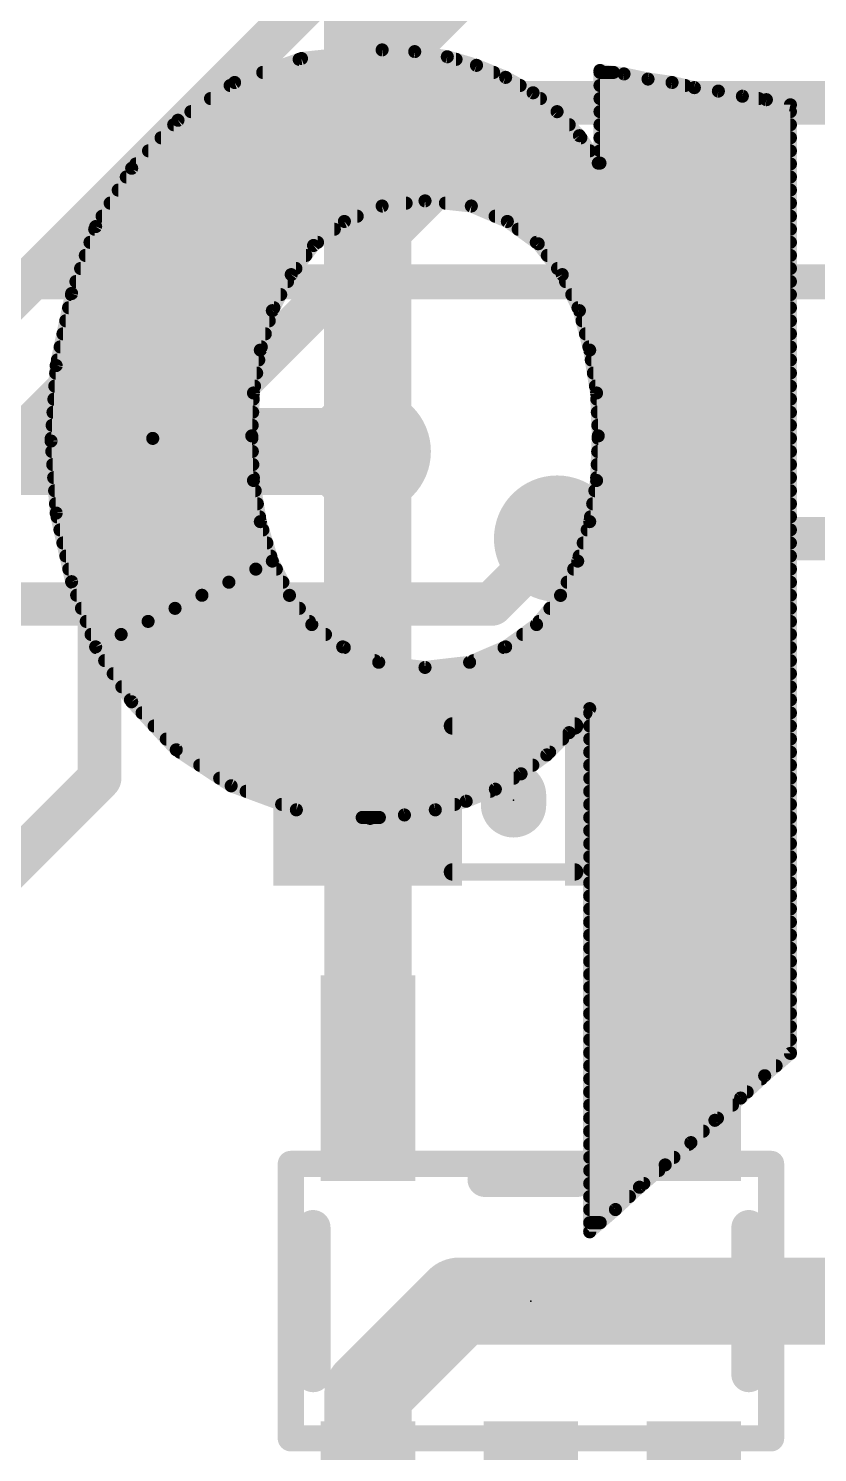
# Model space of a CAD drawing. Extents: x -12 to 110, y -16 to 66.
# Drawn here: x 58.77 to 63.37, y 9.79 to 18.09 of the extents above; entities that cross this region are included whole.
import ezdxf

# ---------------------------------------------------------------- set-up
doc = ezdxf.new("R2010")
doc.units = 0
for name, color, linetype in [('1', 12, 'CONTINUOUS'), ('16', 132, 'CONTINUOUS'), ('18', 110, 'CONTINUOUS'), ('21', 41, 'CONTINUOUS'), ('22', 40, 'CONTINUOUS'), ('23', 53, 'CONTINUOUS'), ('51', 53, 'CONTINUOUS')]:
    doc.layers.add(name, color=color, linetype=linetype)

# ---------------------------------------------------------------- blocks, each defined once
blk = doc.blocks.new('RECT')
blk.add_solid([(-0.5, -0.5), (0.5, -0.5), (-0.5, 0.5), (0.5, 0.5)])
blk = doc.blocks.new('ROUNDV')
at = {"const_width": 0.5}
blk.add_lwpolyline([(0, -0.25, 1), (0, 0.25, 1), (0, -0.25)], format="xyb", dxfattribs=at)

msp = doc.modelspace()

# ---------------------------------------------------------------- linework, layer by layer
at = {"layer": '1'}
for points, const_width in [([(61.2067, 19.05), (57.912, 15.7553)], 0.254), ([(58.547, 15.5313), (61.4307, 18.415)], 0.254), ([(61.6249, 17.653), (59.182, 15.2101)], 0.254), ([(75.438, 17.653), (61.6249, 17.653)], 0.254), ([(60.745, 15.621), (60.745, 13.589)], 0.508), ([(59.182, 15.2101), (59.182, 13.716)], 0.254), ([(64.516, 15.113), (61.849, 15.113)], 0.254), ([(59.182, 13.716), (56.515, 11.049)], 0.254), ([(60.745, 13.589), (60.7466, 13.589)], 0.508), ([(60.7466, 13.589), (60.7466, 11.9681)], 0.508), ([(61.2786, 10.668), (60.7466, 10.136)], 0.508), ([(63.754, 10.668), (61.2786, 10.668)], 0.508), ([(60.7466, 10.136), (60.7466, 9.3679)], 0.508)]:
    msp.add_lwpolyline(points, dxfattribs=dict(at, const_width=const_width))
for points, const_width in [([(61.6249, 17.7165, 1), (61.6249, 17.5895)], 0.127), ([(61.6698, 17.6081, 1), (61.58, 17.6979)], 0.127), ([(60.872, 15.621, 1), (60.618, 15.621)], 0.254), ([(59.2455, 15.2101, 1), (59.1185, 15.2101)], 0.127), ([(59.1371, 15.255, 1), (59.2269, 15.1652)], 0.127), ([(61.849, 15.1765, 1), (61.849, 15.0495)], 0.127), ([(59.2269, 13.6711, 1), (59.1371, 13.7609)], 0.127), ([(60.745, 13.716, 1), (60.745, 13.462)], 0.254), ([(60.8736, 13.589, 1), (60.6196, 13.589)], 0.254), ([(60.7466, 13.462, 1), (60.7466, 13.716)], 0.254), ([(59.1185, 13.716, 1), (59.2455, 13.716)], 0.127), ([(60.618, 13.589, 1), (60.872, 13.589)], 0.254), ([(60.6196, 11.9681, 1), (60.8736, 11.9681)], 0.254), ([(61.2786, 10.795, 1), (61.2786, 10.541)], 0.254), ([(61.3684, 10.5782, 1), (61.1888, 10.7578)], 0.254), ([(60.8736, 10.136, 1), (60.6196, 10.136)], 0.254), ([(60.6568, 10.2258, 1), (60.8364, 10.0462)], 0.254)]:
    msp.add_lwpolyline(points, format="xyb", dxfattribs=dict(at, const_width=const_width))
at = {"layer": '16'}
for points, const_width in [([(60.745, 20.955), (60.745, 15.621)], 0.508), ([(52.07, 15.621), (60.745, 15.621)], 0.508), ([(61.849, 15.113), (61.468, 14.732)], 0.254), ([(61.468, 14.732), (52.2292, 14.732)], 0.254)]:
    msp.add_lwpolyline(points, dxfattribs=dict(at, const_width=const_width))
for points, const_width in [([(60.745, 15.494, 1), (60.745, 15.748)], 0.254), ([(60.618, 15.621, 1), (60.872, 15.621)], 0.254), ([(61.8939, 15.0681, 1), (61.8041, 15.1579)], 0.127), ([(61.4231, 14.7769, 1), (61.5129, 14.6871)], 0.127), ([(61.468, 14.6685, 1), (61.468, 14.7955)], 0.127)]:
    msp.add_lwpolyline(points, format="xyb", dxfattribs=dict(at, const_width=const_width))
at = {"layer": '21'}
for points, const_width in [([(61.595, 13.6169), (61.595, 13.5611)], 0.381), ([(61.4282, 11.3768), (61.965, 11.3768)], 0.2032), ([(60.4266, 10.2386), (60.4266, 11.0974)], 0.2032), ([(62.9666, 11.0974), (62.9666, 10.2386)], 0.2032)]:
    msp.add_lwpolyline(points, dxfattribs=dict(at, const_width=const_width))
for points, const_width in [([(61.6903, 13.6169, 1), (61.4998, 13.6169)], 0.1905), ([(61.4998, 13.5611, 1), (61.6903, 13.5611)], 0.1905), ([(61.4282, 11.4276, 1), (61.4282, 11.326)], 0.1016), ([(61.965, 11.326, 1), (61.965, 11.4276)], 0.1016), ([(60.4774, 11.0974, 1), (60.3758, 11.0974)], 0.1016), ([(63.0174, 11.0974, 1), (62.9158, 11.0974)], 0.1016), ([(60.3758, 10.2386, 1), (60.4774, 10.2386)], 0.1016), ([(62.9158, 10.2386, 1), (63.0174, 10.2386)], 0.1016)]:
    msp.add_lwpolyline(points, format="xyb", dxfattribs=dict(at, const_width=const_width))
at = {"layer": '22', "const_width": 0.0762}
for points in [[(60.359, 17.912), (59.969, 17.772)], [(60.3451, 17.907), (61.26, 17.907)], [(60.829, 17.962), (60.359, 17.912)], [(61.019, 17.952), (60.829, 17.962)], [(61.209, 17.922), (61.019, 17.952)], [(61.379, 17.872), (61.209, 17.922)], [(60.1328, 17.8308), (61.4791, 17.8308)], [(61.549, 17.802), (61.379, 17.872)], [(62.239, 17.822), (62.099, 17.842)], [(62.099, 17.842), (62.099, 17.302)], [(62.099, 17.8308), (62.1774, 17.8308)], [(62.379, 17.792), (62.239, 17.822)], [(59.969, 17.772), (59.639, 17.552)], [(59.9429, 17.7546), (61.6333, 17.7546)], [(61.709, 17.712), (61.549, 17.802)], [(62.099, 17.7546), (62.5944, 17.7546)], [(62.519, 17.772), (62.379, 17.792)], [(62.649, 17.742), (62.519, 17.772)], [(62.789, 17.722), (62.649, 17.742)], [(59.8286, 17.6784), (61.7518, 17.6784)], [(61.849, 17.602), (61.709, 17.712)], [(62.099, 17.6784), (63.0242, 17.6784)], [(62.929, 17.692), (62.789, 17.722)], [(63.069, 17.672), (62.929, 17.692)], [(63.209, 17.642), (63.069, 17.672)], [(59.7143, 17.6022), (61.8487, 17.6022)], [(61.979, 17.462), (61.849, 17.602)], [(62.099, 17.6022), (63.209, 17.6022)], [(63.209, 12.112), (63.209, 17.642)], [(59.639, 17.552), (59.369, 17.272)], [(59.6139, 17.526), (61.9196, 17.526)], [(62.099, 17.526), (63.209, 17.526)], [(59.5404, 17.4498), (61.9874, 17.4498)], [(62.089, 17.302), (61.979, 17.462)], [(62.099, 17.4498), (63.209, 17.4498)], [(59.467, 17.3736), (62.0398, 17.3736)], [(62.099, 17.3736), (63.209, 17.3736)], [(59.369, 17.272), (59.159, 16.932)], [(59.3935, 17.2974), (63.209, 17.2974)], [(62.099, 17.302), (62.089, 17.302)], [(59.3376, 17.2212), (63.209, 17.2212)], [(59.2435, 17.0688), (60.969, 17.0688)], [(59.2906, 17.145), (63.209, 17.145)], [(60.829, 17.052), (61.079, 17.082)], [(61.079, 17.082), (61.349, 17.052)], [(61.1978, 17.0688), (63.209, 17.0688)], [(59.1964, 16.9926), (60.6838, 16.9926)], [(60.609, 16.962), (60.829, 17.052)], [(61.349, 17.052), (61.559, 16.962)], [(61.4876, 16.9926), (63.209, 16.9926)], [(59.159, 16.932), (59.019, 16.542)], [(59.1534, 16.9164), (60.5504, 16.9164)], [(60.429, 16.822), (60.609, 16.962)], [(61.559, 16.962), (61.739, 16.832)], [(61.6221, 16.9164), (63.209, 16.9164)], [(59.126, 16.8402), (60.4524, 16.8402)], [(60.299, 16.652), (60.429, 16.822)], [(61.7276, 16.8402), (63.209, 16.8402)], [(61.739, 16.832), (61.879, 16.652)], [(59.0987, 16.764), (60.3846, 16.764)], [(61.7919, 16.764), (63.209, 16.764)], [(59.0713, 16.6878), (60.3264, 16.6878)], [(60.189, 16.442), (60.299, 16.652)], [(61.8512, 16.6878), (63.209, 16.6878)], [(61.879, 16.652), (61.979, 16.442)], [(59.044, 16.6116), (60.2778, 16.6116)], [(61.8982, 16.6116), (63.209, 16.6116)], [(59.019, 16.542), (58.929, 16.122)], [(59.0176, 16.5354), (60.2379, 16.5354)], [(61.9345, 16.5354), (63.209, 16.5354)], [(59.0013, 16.4592), (60.198, 16.4592)], [(60.119, 16.212), (60.189, 16.442)], [(61.9708, 16.4592), (63.209, 16.4592)], [(61.979, 16.442), (62.039, 16.212)], [(58.9849, 16.383), (60.171, 16.383)], [(61.9944, 16.383), (63.209, 16.383)], [(58.9686, 16.3068), (60.1479, 16.3068)], [(62.0143, 16.3068), (63.209, 16.3068)], [(58.9359, 16.1544), (60.1098, 16.1544)], [(58.9523, 16.2306), (60.1247, 16.2306)], [(60.079, 15.962), (60.119, 16.212)], [(62.0341, 16.2306), (63.209, 16.2306)], [(62.039, 16.212), (62.079, 15.962)], [(62.0482, 16.1544), (63.209, 16.1544)], [(58.929, 16.122), (58.899, 15.682)], [(58.926, 16.0782), (60.0976, 16.0782)], [(62.0604, 16.0782), (63.209, 16.0782)], [(58.9208, 16.002), (60.0854, 16.002)], [(62.0726, 16.002), (63.209, 16.002)], [(58.9156, 15.9258), (60.0776, 15.9258)], [(60.069, 15.712), (60.079, 15.962)], [(62.079, 15.962), (62.089, 15.712)], [(62.0804, 15.9258), (63.209, 15.9258)], [(58.9104, 15.8496), (60.0745, 15.8496)], [(62.0835, 15.8496), (63.209, 15.8496)], [(58.9052, 15.7734), (60.0715, 15.7734)], [(62.0865, 15.7734), (63.209, 15.7734)], [(60.069, 15.712), (58.899, 15.682)], [(58.899, 15.682), (60.069, 15.712)], [(58.899, 15.682), (58.929, 15.262)], [(58.9, 15.6972), (59.4918, 15.6972)], [(59.4918, 15.6972), (60.0696, 15.6972)], [(60.079, 15.452), (60.069, 15.712)], [(62.089, 15.712), (62.079, 15.452)], [(62.0884, 15.6972), (63.209, 15.6972)], [(58.9034, 15.621), (60.0725, 15.621)], [(62.0855, 15.621), (63.209, 15.621)], [(58.9088, 15.5448), (60.0754, 15.5448)], [(62.0826, 15.5448), (63.209, 15.5448)], [(58.9142, 15.4686), (60.0784, 15.4686)], [(60.119, 15.212), (60.079, 15.452)], [(62.079, 15.452), (62.039, 15.212)], [(62.0796, 15.4686), (63.209, 15.4686)], [(58.9197, 15.3924), (60.0889, 15.3924)], [(62.0691, 15.3924), (63.209, 15.3924)], [(58.9251, 15.3162), (60.1016, 15.3162)], [(58.929, 15.262), (59.019, 14.862)], [(58.934, 15.24), (60.1143, 15.24)], [(62.0437, 15.24), (63.209, 15.24)], [(62.0564, 15.3162), (63.209, 15.3162)], [(58.9511, 15.1638), (60.1337, 15.1638)], [(60.189, 14.982), (60.119, 15.212)], [(62.039, 15.212), (61.969, 14.982)], [(62.0243, 15.1638), (63.209, 15.1638)], [(58.9682, 15.0876), (60.1569, 15.0876)], [(62.0011, 15.0876), (63.209, 15.0876)], [(58.9854, 15.0114), (60.1801, 15.0114)], [(61.9779, 15.0114), (63.209, 15.0114)], [(59.0025, 14.9352), (60.0926, 14.9352)], [(59.159, 14.482), (60.189, 14.982)], [(60.189, 14.982), (59.159, 14.482)], [(60.0926, 14.9352), (60.2124, 14.9352)], [(60.289, 14.782), (60.189, 14.982)], [(61.969, 14.982), (61.869, 14.782)], [(61.9456, 14.9352), (63.209, 14.9352)], [(59.019, 14.862), (59.159, 14.482)], [(59.0201, 14.859), (59.9356, 14.859)], [(59.9356, 14.859), (60.2505, 14.859)], [(61.9075, 14.859), (63.209, 14.859)], [(59.0482, 14.7828), (59.7786, 14.7828)], [(59.7787, 14.7828), (60.2886, 14.7828)], [(60.419, 14.612), (60.289, 14.782)], [(61.869, 14.782), (61.729, 14.612)], [(61.8694, 14.7828), (63.209, 14.7828)], [(59.0763, 14.7066), (59.6217, 14.7066)], [(59.6217, 14.7066), (60.3467, 14.7066)], [(61.8069, 14.7066), (63.209, 14.7066)], [(59.1043, 14.6304), (59.4647, 14.6304)], [(59.4647, 14.6304), (60.4049, 14.6304)], [(60.599, 14.482), (60.419, 14.612)], [(61.729, 14.612), (61.549, 14.482)], [(61.7442, 14.6304), (63.209, 14.6304)], [(59.1324, 14.5542), (59.3077, 14.5542)], [(59.3077, 14.5542), (60.499, 14.5542)], [(61.649, 14.5542), (63.209, 14.5542)], [(59.159, 14.482), (59.369, 14.162)], [(59.1616, 14.478), (60.6083, 14.478)], [(60.809, 14.392), (60.599, 14.482)], [(61.549, 14.482), (61.339, 14.392)], [(61.5397, 14.478), (63.209, 14.478)], [(59.2116, 14.4018), (60.7861, 14.4018)], [(59.2616, 14.3256), (63.209, 14.3256)], [(61.079, 14.362), (60.809, 14.392)], [(61.339, 14.392), (61.079, 14.362)], [(61.3619, 14.4018), (63.209, 14.4018)], [(59.3116, 14.2494), (63.209, 14.2494)], [(59.3617, 14.1732), (63.209, 14.1732)], [(59.369, 14.162), (59.629, 13.882)], [(59.4294, 14.097), (62.0176, 14.097)], [(61.919, 13.982), (62.039, 14.122)], [(62.039, 14.122), (62.039, 11.072)], [(62.039, 14.097), (63.209, 14.097)], [(59.5001, 14.0208), (61.9523, 14.0208)], [(62.039, 14.0208), (63.209, 14.0208)], [(59.5709, 13.9446), (61.8816, 13.9446)], [(61.789, 13.852), (61.919, 13.982)], [(62.039, 13.9446), (63.209, 13.9446)], [(59.629, 13.882), (59.949, 13.672)], [(59.6497, 13.8684), (61.8054, 13.8684)], [(61.639, 13.742), (61.789, 13.852)], [(62.039, 13.8684), (63.209, 13.8684)], [(59.7658, 13.7922), (61.7075, 13.7922)], [(62.039, 13.7922), (63.209, 13.7922)], [(59.882, 13.716), (61.5957, 13.716)], [(59.949, 13.672), (60.329, 13.532)], [(61.489, 13.652), (61.639, 13.742)], [(62.039, 13.716), (63.209, 13.716)], [(60.0364, 13.6398), (61.4594, 13.6398)], [(61.139, 13.532), (61.319, 13.582)], [(61.319, 13.582), (61.489, 13.652)], [(62.039, 13.6398), (63.209, 13.6398)], [(60.2432, 13.5636), (61.2528, 13.5636)], [(60.329, 13.532), (60.759, 13.482)], [(60.759, 13.482), (60.959, 13.502)], [(60.959, 13.502), (61.139, 13.532)], [(62.039, 13.5636), (63.209, 13.5636)], [(60.7126, 13.4874), (60.813, 13.4874)], [(62.039, 13.4874), (63.209, 13.4874)], [(62.039, 13.4112), (63.209, 13.4112)], [(62.039, 13.335), (63.209, 13.335)], [(62.039, 13.2588), (63.209, 13.2588)], [(62.039, 13.1826), (63.209, 13.1826)], [(62.039, 13.1064), (63.209, 13.1064)], [(62.039, 13.0302), (63.209, 13.0302)], [(62.039, 12.954), (63.209, 12.954)], [(62.039, 12.8778), (63.209, 12.8778)], [(62.039, 12.8016), (63.209, 12.8016)], [(62.039, 12.7254), (63.209, 12.7254)], [(62.039, 12.6492), (63.209, 12.6492)], [(62.039, 12.573), (63.209, 12.573)], [(62.039, 12.4968), (63.209, 12.4968)], [(62.039, 12.4206), (63.209, 12.4206)], [(62.039, 12.3444), (63.209, 12.3444)], [(62.039, 12.2682), (63.209, 12.2682)], [(62.039, 12.192), (63.209, 12.192)], [(62.039, 12.1158), (63.209, 12.1158)], [(63.059, 11.982), (63.209, 12.112)], [(62.039, 12.0396), (63.1255, 12.0396)], [(62.039, 11.9634), (63.039, 11.9634)], [(62.919, 11.852), (63.059, 11.982)], [(62.039, 11.8872), (62.9569, 11.8872)], [(62.769, 11.722), (62.919, 11.852)], [(62.039, 11.811), (62.8717, 11.811)], [(62.039, 11.7348), (62.7838, 11.7348)], [(62.629, 11.592), (62.769, 11.722)], [(62.039, 11.6586), (62.7007, 11.6586)], [(62.479, 11.462), (62.629, 11.592)], [(62.039, 11.5824), (62.6179, 11.5824)], [(62.039, 11.5062), (62.53, 11.5062)], [(62.039, 11.43), (62.4421, 11.43)], [(62.329, 11.332), (62.479, 11.462)], [(62.039, 11.3538), (62.3542, 11.3538)], [(62.039, 11.2776), (62.2704, 11.2776)], [(62.189, 11.202), (62.329, 11.332)], [(62.039, 11.072), (62.189, 11.202)], [(62.039, 11.2014), (62.1883, 11.2014)], [(62.039, 11.1252), (62.1004, 11.1252)]]:
    msp.add_lwpolyline(points, dxfattribs=at)
at = {"layer": '22', "const_width": 0.0381}
for points in [[(60.3451, 17.9261, 1), (60.3451, 17.888)], [(60.357, 17.9309, 1), (60.361, 17.8931)], [(60.3654, 17.8941, 1), (60.3526, 17.9299)], [(60.83, 17.981, 1), (60.828, 17.943)], [(60.831, 17.9431, 1), (60.827, 17.9809)], [(61.022, 17.9708, 1), (61.016, 17.9332)], [(61.018, 17.933, 1), (61.02, 17.971)], [(61.2144, 17.9403, 1), (61.2036, 17.9037)], [(61.206, 17.9032, 1), (61.212, 17.9408)], [(61.26, 17.888, 1), (61.26, 17.9261)], [(60.1328, 17.8498, 1), (60.1328, 17.8117)], [(61.3863, 17.8896, 1), (61.3717, 17.8544)], [(61.3736, 17.8537, 1), (61.3844, 17.8903)], [(61.4791, 17.8117, 1), (61.4791, 17.8498)], [(62.1017, 17.8609, 1), (62.0963, 17.8231)], [(62.1181, 17.842, 1), (62.08, 17.842)], [(62.099, 17.8498, 1), (62.099, 17.8117)], [(62.1774, 17.8117, 1), (62.1774, 17.8498)], [(62.243, 17.8406, 1), (62.235, 17.8034)], [(62.2363, 17.8031, 1), (62.2417, 17.8409)], [(59.9429, 17.7736, 1), (59.9429, 17.7355)], [(59.9626, 17.7899, 1), (59.9754, 17.7541)], [(59.9796, 17.7561, 1), (59.9584, 17.7879)], [(61.5583, 17.8186, 1), (61.5397, 17.7854)], [(61.5417, 17.7844, 1), (61.5563, 17.8196)], [(61.6333, 17.7355, 1), (61.6333, 17.7736)], [(62.099, 17.7736, 1), (62.099, 17.7355)], [(62.3817, 17.8109, 1), (62.3763, 17.7731)], [(62.375, 17.7734, 1), (62.383, 17.8106)], [(62.5233, 17.7906, 1), (62.5147, 17.7534)], [(62.5163, 17.7531, 1), (62.5217, 17.7909)], [(62.5944, 17.7355, 1), (62.5944, 17.7736)], [(62.6517, 17.7609, 1), (62.6463, 17.7231)], [(62.6447, 17.7234, 1), (62.6533, 17.7606)], [(59.8286, 17.6974, 1), (59.8286, 17.6593)], [(61.7208, 17.727, 1), (61.6972, 17.697)], [(61.6997, 17.6954, 1), (61.7183, 17.7286)], [(61.7518, 17.6593, 1), (61.7518, 17.6974)], [(62.099, 17.6974, 1), (62.099, 17.6593)], [(62.793, 17.7406, 1), (62.785, 17.7034)], [(62.7863, 17.7031, 1), (62.7917, 17.7409)], [(62.9317, 17.7109, 1), (62.9263, 17.6731)], [(62.925, 17.6734, 1), (62.933, 17.7106)], [(63.0242, 17.6593, 1), (63.0242, 17.6974)], [(63.073, 17.6906, 1), (63.065, 17.6534)], [(63.0663, 17.6531, 1), (63.0717, 17.6909)], [(59.7143, 17.6212, 1), (59.7143, 17.5831)], [(61.863, 17.615, 1), (61.835, 17.589)], [(61.8372, 17.587, 1), (61.8608, 17.617)], [(61.8487, 17.5831, 1), (61.8487, 17.6212)], [(62.099, 17.6212, 1), (62.099, 17.5831)], [(63.2281, 17.642, 1), (63.19, 17.642)], [(63.205, 17.6234, 1), (63.213, 17.6606)], [(63.209, 17.5831, 1), (63.209, 17.6212)], [(59.6139, 17.545, 1), (59.6139, 17.5069)], [(59.6284, 17.5679, 1), (59.6496, 17.5361)], [(59.6527, 17.5388, 1), (59.6253, 17.5652)], [(61.9196, 17.5069, 1), (61.9196, 17.545)], [(62.099, 17.545, 1), (62.099, 17.5069)], [(63.209, 17.5069, 1), (63.209, 17.545)], [(59.5404, 17.4688, 1), (59.5404, 17.4307)], [(61.9947, 17.4728, 1), (61.9633, 17.4512)], [(61.965, 17.449, 1), (61.993, 17.475)], [(61.9874, 17.4307, 1), (61.9874, 17.4688)], [(62.099, 17.4688, 1), (62.099, 17.4307)], [(63.209, 17.4307, 1), (63.209, 17.4688)], [(59.467, 17.3926, 1), (59.467, 17.3545)], [(62.0398, 17.3545, 1), (62.0398, 17.3926)], [(62.099, 17.3926, 1), (62.099, 17.3545)], [(63.209, 17.3545, 1), (63.209, 17.3926)], [(59.3553, 17.2852, 1), (59.3827, 17.2588)], [(59.3852, 17.262, 1), (59.3528, 17.282)], [(59.3935, 17.3164, 1), (59.3935, 17.2783)], [(62.089, 17.321, 1), (62.089, 17.2829)], [(62.0733, 17.2912, 1), (62.1047, 17.3128)], [(62.08, 17.302, 1), (62.1181, 17.302)], [(62.099, 17.2829, 1), (62.099, 17.321)], [(63.209, 17.2783, 1), (63.209, 17.3164)], [(59.3376, 17.2402, 1), (59.3376, 17.2021)], [(63.209, 17.2021, 1), (63.209, 17.2402)], [(59.2435, 17.0878, 1), (59.2435, 17.0497)], [(59.2906, 17.164, 1), (59.2906, 17.1259)], [(60.969, 17.0497, 1), (60.969, 17.0878)], [(61.0811, 17.1009, 1), (61.0769, 17.0631)], [(61.0813, 17.0631, 1), (61.0767, 17.1009)], [(61.1978, 17.0878, 1), (61.1978, 17.0497)], [(63.209, 17.1259, 1), (63.209, 17.164)], [(63.209, 17.0497, 1), (63.209, 17.0878)], [(59.1964, 17.0116, 1), (59.1964, 16.9735)], [(60.6838, 16.9735, 1), (60.6838, 17.0116)], [(60.8267, 17.0709, 1), (60.8313, 17.0331)], [(60.8362, 17.0344, 1), (60.8218, 17.0696)], [(61.3565, 17.0695, 1), (61.3415, 17.0345)], [(61.3469, 17.0331, 1), (61.3511, 17.0709)], [(61.4876, 17.0116, 1), (61.4876, 16.9735)], [(63.209, 16.9735, 1), (63.209, 17.0116)], [(59.1534, 16.9354, 1), (59.1534, 16.8973)], [(59.1428, 16.942, 1), (59.1752, 16.922)], [(59.1769, 16.9256, 1), (59.1411, 16.9384)], [(60.5504, 16.8973, 1), (60.5504, 16.9354)], [(60.6018, 16.9796, 1), (60.6162, 16.9444)], [(60.6207, 16.947, 1), (60.5973, 16.977)], [(61.5702, 16.9774, 1), (61.5478, 16.9466)], [(61.5515, 16.9445, 1), (61.5665, 16.9795)], [(61.6221, 16.9354, 1), (61.6221, 16.8973)], [(63.209, 16.8973, 1), (63.209, 16.9354)], [(59.126, 16.8592, 1), (59.126, 16.8211)], [(60.4173, 16.837, 1), (60.4407, 16.807)], [(60.4441, 16.8104, 1), (60.4139, 16.8336)], [(60.4524, 16.8211, 1), (60.4524, 16.8592)], [(61.7276, 16.8592, 1), (61.7276, 16.8211)], [(61.754, 16.8437, 1), (61.724, 16.8203)], [(61.7278, 16.8166, 1), (61.7502, 16.8474)], [(63.209, 16.8211, 1), (63.209, 16.8592)], [(59.0987, 16.783, 1), (59.0987, 16.7449)], [(60.3846, 16.7449, 1), (60.3846, 16.783)], [(61.7919, 16.783, 1), (61.7919, 16.7449)], [(63.209, 16.7449, 1), (63.209, 16.783)], [(59.0713, 16.7068, 1), (59.0713, 16.6687)], [(60.3159, 16.6432, 1), (60.2821, 16.6608)], [(60.3264, 16.6687, 1), (60.3264, 16.7068)], [(61.8512, 16.7068, 1), (61.8512, 16.6687)], [(61.8962, 16.6602, 1), (61.8618, 16.6438)], [(63.209, 16.6687, 1), (63.209, 16.7068)], [(59.044, 16.6306, 1), (59.044, 16.5925)], [(60.2778, 16.5925, 1), (60.2778, 16.6306)], [(60.2839, 16.6636, 1), (60.3141, 16.6404)], [(61.864, 16.6403, 1), (61.894, 16.6637)], [(61.8982, 16.6306, 1), (61.8982, 16.5925)], [(63.209, 16.5925, 1), (63.209, 16.6306)], [(59.0176, 16.5544, 1), (59.0176, 16.5163)], [(59.0011, 16.5484, 1), (59.0369, 16.5356)], [(59.0376, 16.538, 1), (59.0004, 16.546)], [(60.2379, 16.5163, 1), (60.2379, 16.5544)], [(61.9345, 16.5544, 1), (61.9345, 16.5163)], [(63.209, 16.5163, 1), (63.209, 16.5544)], [(59.0013, 16.4782, 1), (59.0013, 16.4401)], [(60.1721, 16.4508, 1), (60.2059, 16.4332)], [(60.2072, 16.4365, 1), (60.1708, 16.4475)], [(60.198, 16.4401, 1), (60.198, 16.4782)], [(61.9708, 16.4782, 1), (61.9708, 16.4401)], [(61.9974, 16.4468, 1), (61.9606, 16.4372)], [(61.9618, 16.4338, 1), (61.9962, 16.4502)], [(63.209, 16.4401, 1), (63.209, 16.4782)], [(58.9849, 16.402, 1), (58.9849, 16.3639)], [(60.171, 16.3639, 1), (60.171, 16.402)], [(61.9944, 16.402, 1), (61.9944, 16.3639)], [(63.209, 16.3639, 1), (63.209, 16.402)], [(58.9686, 16.3258, 1), (58.9686, 16.2877)], [(60.1479, 16.2877, 1), (60.1479, 16.3258)], [(62.0143, 16.3258, 1), (62.0143, 16.2877)], [(63.209, 16.2877, 1), (63.209, 16.3258)], [(58.9359, 16.1735, 1), (58.9359, 16.1354)], [(58.9523, 16.2496, 1), (58.9523, 16.2115)], [(60.1008, 16.2175, 1), (60.1372, 16.2065)], [(60.1378, 16.209, 1), (60.1002, 16.215)], [(60.1098, 16.1354, 1), (60.1098, 16.1735)], [(60.1247, 16.2115, 1), (60.1247, 16.2496)], [(62.0341, 16.2496, 1), (62.0341, 16.2115)], [(62.0578, 16.215, 1), (62.0202, 16.209)], [(62.0206, 16.2072, 1), (62.0574, 16.2168)], [(62.0482, 16.1735, 1), (62.0482, 16.1354)], [(63.209, 16.2115, 1), (63.209, 16.2496)], [(63.209, 16.1354, 1), (63.209, 16.1735)], [(58.926, 16.0973, 1), (58.926, 16.0592)], [(58.948, 16.1207, 1), (58.91, 16.1233)], [(58.9104, 16.126, 1), (58.9476, 16.118)], [(60.0976, 16.0592, 1), (60.0976, 16.0973)], [(62.0604, 16.0973, 1), (62.0604, 16.0592)], [(63.209, 16.0592, 1), (63.209, 16.0973)], [(58.9208, 16.0211, 1), (58.9208, 15.983)], [(60.0854, 15.983, 1), (60.0854, 16.0211)], [(62.0726, 16.0211, 1), (62.0726, 15.983)], [(63.209, 15.983, 1), (63.209, 16.0211)], [(58.9156, 15.9449, 1), (58.9156, 15.9068)], [(60.0602, 15.965, 1), (60.0978, 15.959)], [(60.098, 15.9612, 1), (60.06, 15.9628)], [(60.0776, 15.9068, 1), (60.0776, 15.9449)], [(62.098, 15.9628, 1), (62.06, 15.9612)], [(62.0602, 15.959, 1), (62.0978, 15.965)], [(62.0804, 15.9449, 1), (62.0804, 15.9068)], [(63.209, 15.9068, 1), (63.209, 15.9449)], [(58.9104, 15.8687, 1), (58.9104, 15.8306)], [(60.0745, 15.8306, 1), (60.0745, 15.8687)], [(62.0835, 15.8687, 1), (62.0835, 15.8306)], [(63.209, 15.8306, 1), (63.209, 15.8687)], [(58.9052, 15.7925, 1), (58.9052, 15.7544)], [(60.0715, 15.7544, 1), (60.0715, 15.7925)], [(62.0865, 15.7925, 1), (62.0865, 15.7544)], [(63.209, 15.7544, 1), (63.209, 15.7925)], [(58.8985, 15.701, 1), (58.8995, 15.663)], [(58.918, 15.6834, 1), (58.88, 15.6806)], [(58.8985, 15.701, 1), (58.8995, 15.663)], [(58.88, 15.6833, 1), (58.918, 15.6807)], [(58.9, 15.7163, 1), (58.9, 15.6782)], [(59.4918, 15.7163, 1), (59.4918, 15.6782)], [(59.4918, 15.6782, 1), (59.4918, 15.7163)], [(60.088, 15.7127, 1), (60.05, 15.7113)], [(60.05, 15.7128, 1), (60.088, 15.7112)], [(60.0695, 15.693, 1), (60.0685, 15.731)], [(60.0695, 15.693, 1), (60.0685, 15.731)], [(60.0696, 15.6782, 1), (60.0696, 15.7163)], [(62.0884, 15.7163, 1), (62.0884, 15.6782)], [(62.108, 15.7113, 1), (62.07, 15.7127)], [(62.07, 15.7112, 1), (62.108, 15.7128)], [(63.209, 15.6782, 1), (63.209, 15.7163)], [(58.9034, 15.6401, 1), (58.9034, 15.602)], [(60.0725, 15.602, 1), (60.0725, 15.6401)], [(62.0855, 15.6401, 1), (62.0855, 15.602)], [(63.209, 15.602, 1), (63.209, 15.6401)], [(58.9088, 15.5639, 1), (58.9088, 15.5258)], [(60.0754, 15.5258, 1), (60.0754, 15.5639)], [(62.0826, 15.5639, 1), (62.0826, 15.5258)], [(63.209, 15.5258, 1), (63.209, 15.5639)], [(58.9142, 15.4877, 1), (58.9142, 15.4496)], [(60.0978, 15.4551, 1), (60.0602, 15.4489)], [(60.06, 15.4513, 1), (60.098, 15.4527)], [(60.0784, 15.4496, 1), (60.0784, 15.4877)], [(62.06, 15.4527, 1), (62.098, 15.4513)], [(62.0978, 15.4489, 1), (62.0602, 15.4551)], [(62.0796, 15.4877, 1), (62.0796, 15.4496)], [(63.209, 15.4496, 1), (63.209, 15.4877)], [(58.9197, 15.4115, 1), (58.9197, 15.3734)], [(60.0889, 15.3734, 1), (60.0889, 15.4115)], [(62.0691, 15.4115, 1), (62.0691, 15.3734)], [(63.209, 15.3734, 1), (63.209, 15.4115)], [(58.9251, 15.3353, 1), (58.9251, 15.2972)], [(58.9476, 15.2662, 1), (58.9104, 15.2578)], [(58.91, 15.2606, 1), (58.948, 15.2634)], [(58.934, 15.2591, 1), (58.934, 15.221)], [(60.1016, 15.2972, 1), (60.1016, 15.3353)], [(60.1143, 15.221, 1), (60.1143, 15.2591)], [(62.0437, 15.2591, 1), (62.0437, 15.221)], [(62.0564, 15.3353, 1), (62.0564, 15.2972)], [(63.209, 15.2972, 1), (63.209, 15.3353)], [(63.209, 15.221, 1), (63.209, 15.2591)], [(58.9511, 15.1829, 1), (58.9511, 15.1448)], [(60.1372, 15.2175, 1), (60.1008, 15.2065)], [(60.1002, 15.2089, 1), (60.1378, 15.2151)], [(60.1337, 15.1448, 1), (60.1337, 15.1829)], [(62.0243, 15.1829, 1), (62.0243, 15.1448)], [(62.0202, 15.2151, 1), (62.0578, 15.2089)], [(62.0572, 15.2065, 1), (62.0208, 15.2175)], [(63.209, 15.1448, 1), (63.209, 15.1829)], [(58.9682, 15.1067, 1), (58.9682, 15.0686)], [(60.1569, 15.0686, 1), (60.1569, 15.1067)], [(62.0011, 15.1067, 1), (62.0011, 15.0686)], [(63.209, 15.0686, 1), (63.209, 15.1067)], [(58.9854, 15.0305, 1), (58.9854, 14.9924)], [(60.1801, 14.9924, 1), (60.1801, 15.0305)], [(61.9779, 15.0305, 1), (61.9779, 14.9924)], [(63.209, 14.9924, 1), (63.209, 15.0305)], [(59.0025, 14.9543, 1), (59.0025, 14.9162)], [(60.0926, 14.9543, 1), (60.0926, 14.9162)], [(60.0926, 14.9162, 1), (60.0926, 14.9543)], [(60.206, 14.9905, 1), (60.172, 14.9735)], [(60.1708, 14.9765, 1), (60.2072, 14.9875)], [(60.1973, 14.9649, 1), (60.1807, 14.9991)], [(60.1973, 14.9649, 1), (60.1807, 14.9991)], [(60.2124, 14.9162, 1), (60.2124, 14.9543)], [(61.9456, 14.9543, 1), (61.9456, 14.9162)], [(61.9508, 14.9875, 1), (61.9872, 14.9765)], [(61.986, 14.9735, 1), (61.952, 14.9905)], [(63.209, 14.9162, 1), (63.209, 14.9543)], [(59.0369, 14.8686, 1), (59.0011, 14.8554)], [(59.0004, 14.8578, 1), (59.0376, 14.8662)], [(59.0201, 14.878, 1), (59.0201, 14.8399)], [(59.9356, 14.878, 1), (59.9356, 14.8399)], [(59.9356, 14.8399, 1), (59.9356, 14.878)], [(60.2505, 14.8399, 1), (60.2505, 14.878)], [(61.9075, 14.878, 1), (61.9075, 14.8399)], [(63.209, 14.8399, 1), (63.209, 14.878)], [(59.0482, 14.8018, 1), (59.0482, 14.7637)], [(59.7787, 14.8018, 1), (59.7787, 14.7637)], [(59.7786, 14.7637, 1), (59.7786, 14.8018)], [(60.3041, 14.7936, 1), (60.2739, 14.7704)], [(60.272, 14.7735, 1), (60.306, 14.7905)], [(60.2886, 14.7637, 1), (60.2886, 14.8018)], [(61.852, 14.7905, 1), (61.886, 14.7735)], [(61.8694, 14.8018, 1), (61.8694, 14.7637)], [(61.8837, 14.7699, 1), (61.8543, 14.7941)], [(63.209, 14.7637, 1), (63.209, 14.8018)], [(59.0763, 14.7256, 1), (59.0763, 14.6875)], [(59.6217, 14.7256, 1), (59.6217, 14.6875)], [(59.6217, 14.6875, 1), (59.6217, 14.7256)], [(60.3467, 14.6875, 1), (60.3467, 14.7256)], [(61.8069, 14.7256, 1), (61.8069, 14.6875)], [(63.209, 14.6875, 1), (63.209, 14.7256)], [(59.1043, 14.6494, 1), (59.1043, 14.6113)], [(59.4647, 14.6494, 1), (59.4647, 14.6113)], [(59.4647, 14.6113, 1), (59.4647, 14.6494)], [(60.4302, 14.6274, 1), (60.4078, 14.5966)], [(60.4039, 14.6004, 1), (60.4341, 14.6236)], [(60.4049, 14.6113, 1), (60.4049, 14.6494)], [(61.7143, 14.6241, 1), (61.7437, 14.5999)], [(61.7402, 14.5966, 1), (61.7178, 14.6274)], [(61.7442, 14.6494, 1), (61.7442, 14.6113)], [(63.209, 14.6113, 1), (63.209, 14.6494)], [(59.1324, 14.5733, 1), (59.1324, 14.5352)], [(59.3077, 14.5733, 1), (59.3077, 14.5352)], [(59.3077, 14.5352, 1), (59.3077, 14.5733)], [(60.499, 14.5352, 1), (60.499, 14.5733)], [(61.649, 14.5733, 1), (61.649, 14.5352)], [(63.209, 14.5352, 1), (63.209, 14.5733)], [(59.1749, 14.4925, 1), (59.1431, 14.4715)], [(59.1507, 14.4991, 1), (59.1673, 14.4649)], [(59.1507, 14.4991, 1), (59.1673, 14.4649)], [(59.1411, 14.4754, 1), (59.1769, 14.4886)], [(59.1616, 14.4971, 1), (59.1616, 14.459)], [(60.6065, 14.4995, 1), (60.5915, 14.4645)], [(60.5878, 14.4666, 1), (60.6102, 14.4974)], [(60.6083, 14.459, 1), (60.6083, 14.4971)], [(61.5397, 14.4971, 1), (61.5397, 14.459)], [(61.5378, 14.4974, 1), (61.5602, 14.4666)], [(61.5565, 14.4645, 1), (61.5415, 14.4995)], [(63.209, 14.459, 1), (63.209, 14.4971)], [(59.2116, 14.4209, 1), (59.2116, 14.3828)], [(59.2616, 14.3447, 1), (59.2616, 14.3066)], [(60.7861, 14.3828, 1), (60.7861, 14.4209)], [(60.8111, 14.4109, 1), (60.8069, 14.3731)], [(60.8015, 14.3745, 1), (60.8165, 14.4095)], [(61.0768, 14.3809, 1), (61.0812, 14.3431)], [(61.0769, 14.3431, 1), (61.0811, 14.3809)], [(61.3315, 14.4095, 1), (61.3465, 14.3745)], [(61.3412, 14.3731, 1), (61.3368, 14.4109)], [(61.3619, 14.4209, 1), (61.3619, 14.3828)], [(63.209, 14.3828, 1), (63.209, 14.4209)], [(63.209, 14.3066, 1), (63.209, 14.3447)], [(59.3116, 14.2685, 1), (59.3116, 14.2304)], [(63.209, 14.2304, 1), (63.209, 14.2685)], [(59.3617, 14.1923, 1), (59.3617, 14.1542)], [(59.383, 14.175, 1), (59.355, 14.149)], [(63.209, 14.1542, 1), (63.209, 14.1923)], [(59.3531, 14.1515, 1), (59.3849, 14.1725)], [(59.4294, 14.1161, 1), (59.4294, 14.078)], [(62.0176, 14.078, 1), (62.0176, 14.1161)], [(62.039, 14.1161, 1), (62.039, 14.078)], [(62.0581, 14.122, 1), (62.02, 14.122)], [(62.0535, 14.1096, 1), (62.0245, 14.1344)], [(63.209, 14.078, 1), (63.209, 14.1161)], [(59.5001, 14.0399, 1), (59.5001, 14.0018)], [(61.9523, 14.0018, 1), (61.9523, 14.0399)], [(62.039, 14.0399, 1), (62.039, 14.0018)], [(63.209, 14.0018, 1), (63.209, 14.0399)], [(59.5709, 13.9637, 1), (59.5709, 13.9256)], [(61.8816, 13.9256, 1), (61.8816, 13.9637)], [(61.9045, 13.9944, 1), (61.9335, 13.9696)], [(61.9325, 13.9685, 1), (61.9055, 13.9955)], [(62.039, 13.9637, 1), (62.039, 13.9256)], [(63.209, 13.9256, 1), (63.209, 13.9637)], [(59.6395, 13.8979, 1), (59.6185, 13.8661)], [(59.615, 13.869, 1), (59.643, 13.895)], [(59.6497, 13.8875, 1), (59.6497, 13.8494)], [(61.7755, 13.8655, 1), (61.8025, 13.8385)], [(61.8003, 13.8366, 1), (61.7777, 13.8674)], [(61.8054, 13.8494, 1), (61.8054, 13.8875)], [(62.039, 13.8875, 1), (62.039, 13.8494)], [(63.209, 13.8494, 1), (63.209, 13.8875)], [(59.7658, 13.8113, 1), (59.7658, 13.7732)], [(61.7075, 13.7732, 1), (61.7075, 13.8113)], [(62.039, 13.8113, 1), (62.039, 13.7732)], [(63.209, 13.7732, 1), (63.209, 13.8113)], [(59.882, 13.7351, 1), (59.882, 13.697)], [(59.9556, 13.6899, 1), (59.9424, 13.6541)], [(59.9385, 13.6561, 1), (59.9595, 13.6879)], [(61.5957, 13.697, 1), (61.5957, 13.7351)], [(61.6277, 13.7574, 1), (61.6503, 13.7266)], [(61.6488, 13.7257, 1), (61.6292, 13.7583)], [(62.039, 13.7351, 1), (62.039, 13.697)], [(63.209, 13.697, 1), (63.209, 13.7351)], [(60.0364, 13.6589, 1), (60.0364, 13.6208)], [(61.3117, 13.5996, 1), (61.3263, 13.5644)], [(61.3241, 13.5636, 1), (61.3139, 13.6004)], [(61.4594, 13.6208, 1), (61.4594, 13.6589)], [(61.4792, 13.6683, 1), (61.4988, 13.6357)], [(61.4963, 13.6344, 1), (61.4817, 13.6696)], [(62.039, 13.6589, 1), (62.039, 13.6208)], [(63.209, 13.6208, 1), (63.209, 13.6589)], [(60.2432, 13.5827, 1), (60.2432, 13.5446)], [(60.3312, 13.5509, 1), (60.3268, 13.5131)], [(60.3224, 13.5141, 1), (60.3356, 13.5499)], [(60.9559, 13.5208, 1), (60.9621, 13.4832)], [(60.9609, 13.483, 1), (60.9571, 13.521)], [(61.1339, 13.5504, 1), (61.1441, 13.5136)], [(61.1421, 13.5132, 1), (61.1359, 13.5508)], [(61.2528, 13.5446, 1), (61.2528, 13.5827)], [(62.039, 13.5827, 1), (62.039, 13.5446)], [(63.209, 13.5446, 1), (63.209, 13.5827)], [(60.7126, 13.5065, 1), (60.7126, 13.4684)], [(60.7571, 13.501, 1), (60.7609, 13.463)], [(60.7568, 13.4631, 1), (60.7612, 13.5009)], [(60.813, 13.4684, 1), (60.813, 13.5065)], [(62.039, 13.5065, 1), (62.039, 13.4684)], [(62.039, 13.4303, 1), (62.039, 13.3922)], [(63.209, 13.4684, 1), (63.209, 13.5065)], [(63.209, 13.3922, 1), (63.209, 13.4303)], [(62.039, 13.3541, 1), (62.039, 13.316)], [(63.209, 13.316, 1), (63.209, 13.3541)], [(62.039, 13.2779, 1), (62.039, 13.2398)], [(63.209, 13.2398, 1), (63.209, 13.2779)], [(62.039, 13.2017, 1), (62.039, 13.1636)], [(63.209, 13.1636, 1), (63.209, 13.2017)], [(62.039, 13.1255, 1), (62.039, 13.0874)], [(63.209, 13.0874, 1), (63.209, 13.1255)], [(62.039, 13.0493, 1), (62.039, 13.0112)], [(63.209, 13.0112, 1), (63.209, 13.0493)], [(62.039, 12.9731, 1), (62.039, 12.935)], [(63.209, 12.935, 1), (63.209, 12.9731)], [(62.039, 12.8969, 1), (62.039, 12.8588)], [(63.209, 12.8588, 1), (63.209, 12.8969)], [(62.039, 12.8207, 1), (62.039, 12.7826)], [(63.209, 12.7826, 1), (63.209, 12.8207)], [(62.039, 12.7445, 1), (62.039, 12.7064)], [(63.209, 12.7064, 1), (63.209, 12.7445)], [(62.039, 12.6683, 1), (62.039, 12.6302)], [(63.209, 12.6302, 1), (63.209, 12.6683)], [(62.039, 12.5921, 1), (62.039, 12.554)], [(63.209, 12.554, 1), (63.209, 12.5921)], [(62.039, 12.5159, 1), (62.039, 12.4778)], [(62.039, 12.4397, 1), (62.039, 12.4016)], [(63.209, 12.4778, 1), (63.209, 12.5159)], [(63.209, 12.4016, 1), (63.209, 12.4397)], [(62.039, 12.3635, 1), (62.039, 12.3254)], [(63.209, 12.3254, 1), (63.209, 12.3635)], [(62.039, 12.2873, 1), (62.039, 12.2492)], [(63.209, 12.2492, 1), (63.209, 12.2873)], [(62.039, 12.2111, 1), (62.039, 12.173)], [(63.209, 12.173, 1), (63.209, 12.2111)], [(62.039, 12.1349, 1), (62.039, 12.0968)], [(63.19, 12.112, 1), (63.2281, 12.112)], [(63.2215, 12.0976, 1), (63.1965, 12.1264)], [(63.209, 12.0968, 1), (63.209, 12.1349)], [(62.039, 12.0587, 1), (62.039, 12.0206)], [(63.1255, 12.0206, 1), (63.1255, 12.0587)], [(62.039, 11.9825, 1), (62.039, 11.9444)], [(63.039, 11.9444, 1), (63.039, 11.9825)], [(63.0465, 11.9964, 1), (63.0715, 11.9676)], [(63.072, 11.968, 1), (63.046, 11.996)], [(62.039, 11.9063, 1), (62.039, 11.8681)], [(62.906, 11.866, 1), (62.932, 11.838)], [(62.9315, 11.8376, 1), (62.9065, 11.8664)], [(62.9569, 11.8681, 1), (62.9569, 11.9063)], [(62.039, 11.83, 1), (62.039, 11.7919)], [(62.8717, 11.7919, 1), (62.8717, 11.83)], [(62.039, 11.7538, 1), (62.039, 11.7157)], [(62.7565, 11.7364, 1), (62.7815, 11.7076)], [(62.782, 11.708, 1), (62.756, 11.736)], [(62.7838, 11.7157, 1), (62.7838, 11.7538)], [(62.039, 11.6776, 1), (62.039, 11.6395)], [(62.616, 11.606, 1), (62.642, 11.578)], [(62.6415, 11.5776, 1), (62.6165, 11.6064)], [(62.7007, 11.6395, 1), (62.7007, 11.6776)], [(62.039, 11.6014, 1), (62.039, 11.5633)], [(62.039, 11.5252, 1), (62.039, 11.4871)], [(62.53, 11.4871, 1), (62.53, 11.5252)], [(62.6179, 11.5633, 1), (62.6179, 11.6014)], [(62.039, 11.449, 1), (62.039, 11.4109)], [(62.4421, 11.4109, 1), (62.4421, 11.449)], [(62.4665, 11.4764, 1), (62.4915, 11.4476)], [(62.4915, 11.4476, 1), (62.4665, 11.4764)], [(62.039, 11.3728, 1), (62.039, 11.3347)], [(62.3542, 11.3347, 1), (62.3542, 11.3728)], [(62.039, 11.2967, 1), (62.039, 11.2586)], [(62.2704, 11.2586, 1), (62.2704, 11.2967)], [(62.3165, 11.3464, 1), (62.3415, 11.3176)], [(62.342, 11.318, 1), (62.316, 11.346)], [(62.039, 11.2205, 1), (62.039, 11.1824)], [(62.176, 11.216, 1), (62.202, 11.188)], [(62.2015, 11.1876, 1), (62.1765, 11.2164)], [(62.1883, 11.1824, 1), (62.1883, 11.2205)], [(62.039, 11.1443, 1), (62.039, 11.1062)], [(62.1004, 11.1062, 1), (62.1004, 11.1443)], [(62.0265, 11.0864, 1), (62.0515, 11.0576)], [(62.02, 11.072, 1), (62.0581, 11.072)]]:
    msp.add_lwpolyline(points, format="xyb", dxfattribs=at)
at = {"layer": '23'}
for p in [(61.595, 13.589), (61.6966, 10.668)]:
    msp.add_point(p, dxfattribs=at)
at = {"layer": '51'}
for points, const_width in [([(41.09, 16.61), (65.59, 16.61)], 0.2032), ([(61.239, 14.021), (61.951, 14.021)], 0.1016), ([(61.239, 13.17), (61.951, 13.17)], 0.1016), ([(60.2966, 11.468), (63.0966, 11.468)], 0.1524), ([(60.2966, 11.468), (60.2966, 9.868)], 0.1524), ([(63.0966, 11.468), (63.0966, 9.868)], 0.1524), ([(63.0966, 9.868), (60.2966, 9.868)], 0.1524)]:
    msp.add_lwpolyline(points, dxfattribs=dict(at, const_width=const_width))
for points, const_width in [([(61.239, 14.0464, 1), (61.239, 13.9956)], 0.0508), ([(61.951, 13.9956, 1), (61.951, 14.0464)], 0.0508), ([(61.239, 13.1954, 1), (61.239, 13.1446)], 0.0508), ([(61.951, 13.1446, 1), (61.951, 13.1954)], 0.0508), ([(60.2966, 11.5061, 1), (60.2966, 11.4299)], 0.0762), ([(60.3347, 11.468, 1), (60.2585, 11.468)], 0.0762), ([(63.1347, 11.468, 1), (63.0585, 11.468)], 0.0762), ([(63.0966, 11.4299, 1), (63.0966, 11.5061)], 0.0762), ([(60.2966, 9.9061, 1), (60.2966, 9.8299)], 0.0762), ([(60.2585, 9.868, 1), (60.3347, 9.868)], 0.0762), ([(63.0585, 9.868, 1), (63.1347, 9.868)], 0.0762), ([(63.0966, 9.8299, 1), (63.0966, 9.9061)], 0.0762)]:
    msp.add_lwpolyline(points, format="xyb", dxfattribs=dict(at, const_width=const_width))

# ---------------------------------------------------------------- block references
at = {"layer": '1', "xscale": 1.1}
for p in [(60.745, 13.589), (62.445, 13.589)]:
    msp.add_blockref('RECT', p, dxfattribs=at)
at = {"layer": '1', "xscale": 0.55, "yscale": 1.2}
for p in [(60.7466, 11.9681), (62.6466, 11.9681), (60.7466, 9.3679), (61.6966, 9.3679), (62.6466, 9.3679)]:
    msp.add_blockref('RECT', p, dxfattribs=at)
at = {"layer": '18', "xscale": 0.7366, "yscale": 0.7366}
for p in [(60.745, 15.621), (60.745, 15.621), (61.849, 15.113), (61.849, 15.113)]:
    msp.add_blockref('ROUNDV', p, dxfattribs=at)
at = {"layer": '51'}
for p, xscale, yscale in [((61.0069, 13.5941), 0.5001, 0.95), ((62.1753, 13.5941), 0.5001, 0.95), ((60.7466, 11.843), 0.5, 0.65), ((62.6466, 11.843), 0.5, 0.65), ((60.7466, 9.493), 0.5, 0.65), ((61.6966, 9.493), 0.5, 0.65), ((62.6466, 9.493), 0.5, 0.65)]:
    msp.add_blockref('RECT', p, dxfattribs=dict(at, xscale=xscale, yscale=yscale))

doc.saveas('drawing.dxf')
